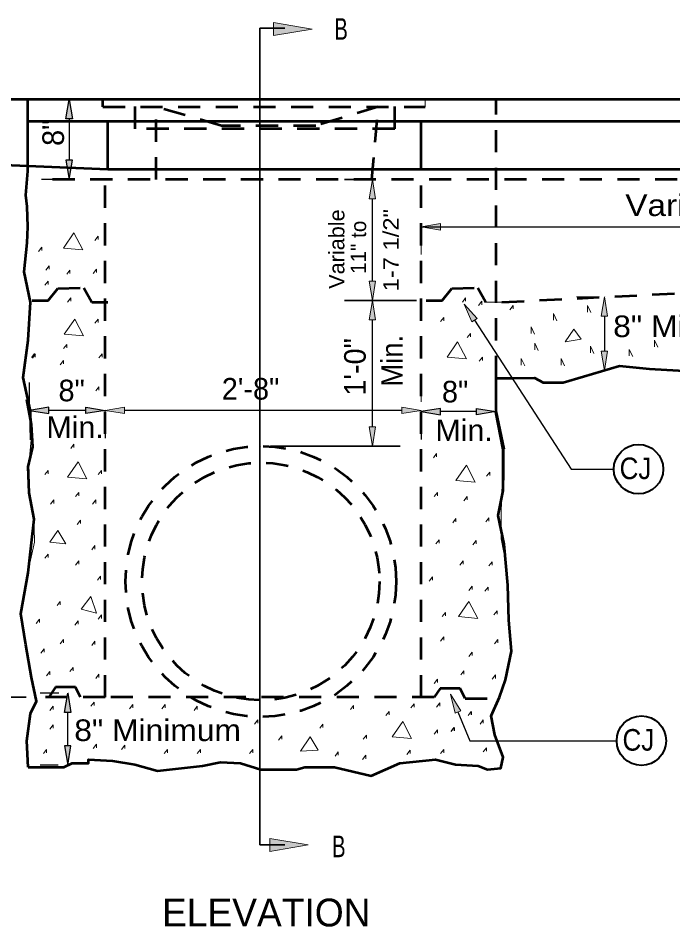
# Model space of a CAD drawing. Extents: x 90.4 to 125.8, y 0.5 to 22.5.
# Drawn here: x 97.03 to 101.27, y 7.62 to 13.51 of the extents above; entities that cross this region are included whole.
import ezdxf

# ---------------------------------------------------------------- set-up
doc = ezdxf.new("R2010")
doc.units = 0
doc.header["$LTSCALE"] = 0.048
doc.linetypes.add('MEDIUM_DASHED', pattern=[4.5, 3, -1.5])
for name, color, linetype, lineweight in [('1', 7, 'Continuous', 53), ('2', 7, 'MEDIUM_DASHED', 53), ('3', 7, 'Continuous', 13), ('4', 7, 'Continuous', 25), ('5', 7, 'Continuous', 35), ('6', 7, 'Continuous', 13)]:
    doc.layers.add(name, color=color, linetype=linetype, lineweight=lineweight)

msp = doc.modelspace()

# ---------------------------------------------------------------- hatches: boundary and pattern name
at = {"layer": '1'}
for points in [[(98.68583, 13.39975), (98.68583, 13.48308), (98.93583, 13.44142), (98.93583, 13.44142)], [(97.38258, 12.85992), (97.34092, 12.85992), (97.36175, 12.98492), (97.36175, 12.98492)], [(97.38258, 12.59142), (97.34092, 12.59142), (97.36175, 12.46642), (97.36175, 12.46642)], [(99.3475, 12.34142), (99.30583, 12.34142), (99.32667, 12.46642), (99.32667, 12.46642)], [(99.76758, 12.13908), (99.76758, 12.18075), (99.64258, 12.15992), (99.64258, 12.15992)], [(99.3475, 11.80817), (99.30583, 11.80817), (99.32667, 11.68317), (99.32667, 11.68317)], [(99.3475, 11.55817), (99.30583, 11.55817), (99.32667, 11.68317), (99.32667, 11.68317)], [(97.22925, 10.94975), (97.22925, 10.99142), (97.10425, 10.97058), (97.10425, 10.97058)], [(97.471, 10.94975), (97.471, 10.99142), (97.596, 10.97058), (97.596, 10.97058)], [(97.721, 10.94975), (97.721, 10.99142), (97.596, 10.97058), (97.596, 10.97058)], [(99.51758, 10.94975), (99.51758, 10.99142), (99.64258, 10.97058), (99.64258, 10.97058)], [(99.76758, 10.94183), (99.76758, 10.9835), (99.64258, 10.96267), (99.64258, 10.96267)], [(100.00225, 10.94183), (100.00225, 10.9835), (100.12725, 10.96267), (100.12725, 10.96267)], [(99.3475, 10.86458), (99.30583, 10.86458), (99.32667, 10.73958), (99.32667, 10.73958)], [(97.37392, 9.01383), (97.33225, 9.01383), (97.353, 9.13883), (97.353, 9.13883)], [(97.37392, 8.79708), (97.33225, 8.79708), (97.353, 8.67208), (97.353, 8.67208)], [(98.66167, 8.1965), (98.66167, 8.11317), (98.91167, 8.15483), (98.91167, 8.15483)]]:
    msp.add_hatch(color=256, dxfattribs=at).paths.add_polyline_path(points)
at = {"layer": '3'}
for points in [[(99.97175, 11.54375), (100.00675, 11.56642), (99.92117, 11.66), (99.92117, 11.66)], [(100.85117, 11.58042), (100.8095, 11.58042), (100.83025, 11.70542), (100.83025, 11.70542)], [(100.85117, 11.35408), (100.8095, 11.35408), (100.83025, 11.22908), (100.83025, 11.22908)], [(99.86217, 9.009), (99.90067, 9.025), (99.83358, 9.1325), (99.83358, 9.1325)]]:
    msp.add_hatch(color=256, dxfattribs=at).paths.add_polyline_path(points)

# ---------------------------------------------------------------- linework, layer by layer
at = {"layer": '1'}
for p, q in [((108.52342, 12.98492), (94.85567, 12.98492)), ((97.095, 12.84408), (105.73767, 12.84408)), ((97.61275, 12.53208), (97.61275, 12.84408)), ((99.64258, 12.53208), (99.64258, 12.84408))]:
    msp.add_line(p, q, dxfattribs=at)
at = {"layer": '1', "lineweight": 25}
for p, q in [((97.3055, 12.98492), (97.18175, 12.98492)), ((97.36175, 12.85992), (97.36175, 12.59142)), ((97.3055, 12.46642), (97.18175, 12.46642)), ((99.32667, 11.80817), (99.32667, 12.34142)), ((99.64258, 12.15992), (105.081, 12.15992)), ((99.32667, 10.86458), (99.32667, 11.55817)), ((97.10425, 11.01975), (97.10425, 11.15058)), ((100.12725, 11.02283), (100.12725, 11.14267)), ((97.471, 10.97058), (97.22925, 10.97058)), ((99.51758, 10.97058), (97.721, 10.97058)), ((100.00225, 10.96267), (99.76758, 10.96267)), ((97.596, 10.90808), (97.596, 10.79058)), ((99.64258, 10.90683), (99.64258, 10.78267)), ((97.29408, 9.13883), (97.17308, 9.13883)), ((97.35308, 8.79708), (97.35308, 9.01383)), ((97.29183, 8.67208), (97.17308, 8.67208))]:
    msp.add_line(p, q, dxfattribs=at)
at = {"layer": '1', "lineweight": 35}
for p, q in [((99.28292, 12.46642), (99.14667, 12.46642)), ((99.6125, 11.68317), (99.14667, 11.68317)), ((98.66642, 10.73958), (99.50667, 10.73958)), ((97.08242, 9.11167), (96.38917, 9.11167))]:
    msp.add_line(p, q, dxfattribs=at)
at = {"layer": '1', "lineweight": 13}
for p, q in [((99.64258, 12.11067), (99.64258, 11.97992)), ((99.6125, 11.68317), (99.14667, 11.68317)), ((100.77342, 11.70542), (100.65033, 11.70542)), ((99.64258, 11.02517), (99.64258, 11.15058)), ((97.596, 10.90808), (97.596, 10.79058))]:
    msp.add_line(p, q, dxfattribs=at)
for points in [[(98.68583, 13.39975), (98.68583, 13.48308), (98.93583, 13.44142), (98.93583, 13.44142)], [(99.3475, 12.34142), (99.30583, 12.34142), (99.32667, 12.46642), (99.32667, 12.46642)], [(99.76758, 12.13908), (99.76758, 12.18075), (99.64258, 12.15992), (99.64258, 12.15992)], [(99.3475, 11.80817), (99.30583, 11.80817), (99.32667, 11.68317), (99.32667, 11.68317)], [(99.3475, 11.55817), (99.30583, 11.55817), (99.32667, 11.68317), (99.32667, 11.68317)], [(97.721, 10.94975), (97.721, 10.99142), (97.596, 10.97058), (97.596, 10.97058)], [(99.51758, 10.94975), (99.51758, 10.99142), (99.64258, 10.97058), (99.64258, 10.97058)], [(99.3475, 10.86458), (99.30583, 10.86458), (99.32667, 10.73958), (99.32667, 10.73958)], [(98.66167, 8.1965), (98.66167, 8.11317), (98.91167, 8.15483), (98.91167, 8.15483)]]:
    msp.add_lwpolyline(points, close=True, dxfattribs=at)
at = {"layer": '1'}
for points in [[(97.09067, 12.05558), (97.095, 12.15933), (97.09033, 12.29142), (97.081, 12.36475), (97.095, 12.52125), (97.095, 12.98492)], [(105.20633, 12.53208), (97.61275, 12.53208), (94.81158, 12.64883)], [(97.11683, 10.77933), (97.11158, 10.96558), (97.06458, 11.18467), (97.09592, 11.42567), (97.11158, 11.67217), (97.06983, 11.86933), (97.09067, 12.05558)], [(100.23367, 11.17917), (100.37692, 11.18125), (100.43283, 11.15192), (100.56333, 11.15192), (100.69392, 11.191), (100.927, 11.2595), (101.12275, 11.23992), (101.30925, 11.23017), (101.533, 11.21058), (101.68217, 11.191), (102.08308, 11.27908), (102.24158, 11.28883), (102.40008, 11.23017), (102.67975, 11.26925), (102.94083, 11.2595), (103.08067, 11.26925), (103.2765, 11.23992), (103.50025, 11.328), (103.66808, 11.31817), (103.80792, 11.33775), (104.03167, 11.35733), (104.28342, 11.39642)], [(100.18142, 10.71908), (100.12925, 10.96558), (100.12925, 11.17917), (100.23367, 11.17917)], [(97.09592, 8.65967), (97.08825, 8.82917), (97.11133, 9.00675), (97.14983, 9.0875), (97.119, 9.24083), (97.08058, 9.45075), (97.04975, 9.65258), (97.09592, 9.91892), (97.119, 10.11267), (97.13442, 10.26608), (97.10367, 10.43558), (97.09592, 10.60517), (97.12675, 10.73425), (97.119, 10.87958), (97.08825, 11.04108)], [(97.09592, 8.65967), (97.32675, 8.65967), (97.38058, 8.68383), (97.48833, 8.68383), (97.48833, 8.70808), (97.64217, 8.7), (97.78842, 8.67575), (97.93458, 8.63542), (98.22692, 8.66767), (98.34233, 8.69192), (98.47308, 8.68383), (98.60392, 8.6435), (98.83475, 8.6435), (98.88858, 8.65967), (99.08092, 8.65967), (99.31942, 8.60308), (99.50408, 8.68383), (99.73492, 8.70808), (99.86567, 8.67575), (100.01183, 8.66767), (100.07342, 8.6435), (100.15808, 8.65158), (100.17342, 8.72425), (100.11958, 8.8695), (100.0965, 8.99058), (100.15033, 9.11167), (100.18883, 9.22475), (100.22725, 9.41042), (100.21192, 9.61217), (100.20425, 9.83825), (100.18117, 10.10467), (100.14267, 10.29033), (100.17342, 10.45175), (100.17342, 10.71817), (100.12725, 10.96033)]]:
    msp.add_lwpolyline(points, dxfattribs=at)
at = {"layer": '1', "lineweight": 25}
for points in [[(97.38258, 12.85992), (97.34092, 12.85992), (97.36175, 12.98492), (97.36175, 12.98492)], [(97.38258, 12.59142), (97.34092, 12.59142), (97.36175, 12.46642), (97.36175, 12.46642)], [(97.22925, 10.94975), (97.22925, 10.99142), (97.10425, 10.97058), (97.10425, 10.97058)], [(97.471, 10.94975), (97.471, 10.99142), (97.596, 10.97058), (97.596, 10.97058)], [(99.76758, 10.94183), (99.76758, 10.9835), (99.64258, 10.96267), (99.64258, 10.96267)], [(100.00225, 10.94183), (100.00225, 10.9835), (100.12725, 10.96267), (100.12725, 10.96267)], [(97.37392, 9.01383), (97.33225, 9.01383), (97.353, 9.13883), (97.353, 9.13883)], [(97.37392, 8.79708), (97.33225, 8.79708), (97.353, 8.67208), (97.353, 8.67208)]]:
    msp.add_lwpolyline(points, close=True, dxfattribs=at)
at = {"layer": '1', "lineweight": 13}
for points in [[(97.07283, 9.78575), (97.09067, 9.90292), (97.13767, 10.11658), (97.1325, 10.30275), (97.10633, 10.43425), (97.10117, 10.6205), (97.11683, 10.77933)], [(100.19267, 9.97142), (100.16058, 10.1385), (100.16058, 10.30825), (100.16575, 10.45617), (100.18142, 10.52192), (100.18142, 10.71908)]]:
    msp.add_lwpolyline(points, dxfattribs=at)
at = {"layer": '2'}
for p, q in [((97.57983, 12.93742), (97.57983, 12.98492)), ((97.79025, 12.795), (97.79025, 12.98492)), ((99.47142, 12.795), (99.47142, 12.98492)), ((100.12925, 11.17917), (100.12925, 12.98492)), ((97.57983, 12.93742), (99.66808, 12.93742)), ((97.92475, 12.46642), (97.92475, 12.93742)), ((99.47142, 12.795), (97.79025, 12.795)), ((99.64258, 9.11167), (99.64258, 12.53208)), ((105.206, 12.46642), (97.216, 12.46642)), ((100.16575, 11.67217), (105.206, 11.9225)), ((99.7795, 11.68317), (99.84208, 11.75983)), ((99.84208, 11.75983), (100.00917, 11.76533)), ((100.00917, 11.76533), (100.06142, 11.67217)), ((97.50842, 11.67217), (97.61275, 11.67217)), ((99.675, 11.68317), (99.7795, 11.68317)), ((99.76567, 9.16767), (99.72758, 9.11167)), ((99.8965, 9.16767), (99.76567, 9.16767)), ((99.92725, 9.10308), (99.8965, 9.16767)), ((97.596, 9.11167), (97.14492, 9.11167)), ((99.92725, 9.10308), (100.14075, 9.10308))]:
    msp.add_line(p, q, dxfattribs=at)
at = {"layer": '2', "lineweight": 13}
for p, q in [((99.66808, 12.93742), (99.66808, 12.98492)), ((100.06142, 11.67217), (100.16575, 11.67217))]:
    msp.add_line(p, q, dxfattribs=at)
at = {"layer": '2'}
for points in [[(99.32317, 12.46642), (99.36517, 12.93742), (98.95958, 12.81475), (98.34892, 12.81475), (97.92475, 12.93742)], [(99.72758, 9.11167), (97.596, 9.11167), (97.596, 12.53283)], [(97.12208, 11.68317), (97.2265, 11.68317), (97.28908, 11.75983), (97.45617, 11.76533), (97.50842, 11.67217)], [(97.4345, 9.11167), (97.40367, 9.17625), (97.27292, 9.17625), (97.23442, 9.11975)]]:
    msp.add_lwpolyline(points, dxfattribs=at)
for radius in [0.87712, 0.76941]:
    msp.add_circle((98.60392, 9.86242), radius, dxfattribs=at)
at = {"layer": '3', "lineweight": 25}
msp.add_line((100.83033, 11.58042), (100.83033, 11.35408), dxfattribs=at)
at = {"layer": '3'}
for points in [[(99.97175, 11.54375), (100.00675, 11.56642), (99.92117, 11.66), (99.92117, 11.66)], [(100.85117, 11.58042), (100.8095, 11.58042), (100.83025, 11.70542), (100.83025, 11.70542)], [(100.85117, 11.35408), (100.8095, 11.35408), (100.83025, 11.22908), (100.83025, 11.22908)], [(99.86217, 9.009), (99.90067, 9.025), (99.83358, 9.1325), (99.83358, 9.1325)]]:
    msp.add_lwpolyline(points, close=True, dxfattribs=at)
at = {"layer": '3', "lineweight": 25}
for points in [[(99.98925, 11.55508), (100.61583, 10.58992), (100.89117, 10.58992)], [(99.88142, 9.017), (99.95875, 8.8305), (100.90992, 8.8305)]]:
    msp.add_lwpolyline(points, dxfattribs=at)
at = {"layer": '3', "lineweight": 40}
for centre in [(101.05125, 10.58992), (101.07, 8.8305)]:
    msp.add_circle(centre, 0.16008, dxfattribs=at)
at = {"layer": '4', "lineweight": 13}
for p, q in [((99.90967, 11.67208), (99.93058, 11.6995)), ((99.93058, 11.6995), (99.93058, 11.67758)), ((100.72025, 11.65058), (100.72025, 11.60767)), ((100.74225, 11.60433), (100.72025, 11.65058)), ((100.49958, 11.59767), (100.49958, 11.55475)), ((100.52167, 11.55142), (100.49958, 11.59767)), ((100.35458, 11.51175), (100.35458, 11.46875)), ((100.37667, 11.46542), (100.35458, 11.51175)), ((101.15525, 11.42575), (101.15525, 11.38275)), ((101.17733, 11.37942), (101.15525, 11.42575)), ((100.37975, 11.40592), (100.37975, 11.36292)), ((100.40183, 11.35958), (100.37975, 11.40592)), ((100.73917, 11.386), (100.73917, 11.34308)), ((100.76117, 11.33975), (100.73917, 11.386)), ((100.99133, 11.36617), (100.99133, 11.32317)), ((101.01342, 11.31992), (100.99133, 11.36617)), ((97.14267, 11.33792), (97.14267, 11.316)), ((100.2915, 11.30667), (100.2915, 11.26367)), ((100.31358, 11.26033), (100.2915, 11.30667)), ((100.55, 11.30667), (100.55, 11.26367)), ((100.57208, 11.26033), (100.55, 11.30667)), ((97.3515, 10.53808), (97.41933, 10.63675)), ((97.41933, 10.63675), (97.47675, 10.52717)), ((99.86808, 10.51617), (99.93592, 10.61483)), ((99.93592, 10.61483), (99.99342, 10.50525)), ((97.47675, 10.52717), (97.3515, 10.53808)), ((99.99342, 10.50525), (99.86808, 10.51617)), ((97.40367, 10.41208), (97.42458, 10.4395)), ((97.42458, 10.4395), (97.42458, 10.41758)), ((99.72708, 10.41208), (99.748, 10.4395)), ((99.748, 10.4395), (99.748, 10.41758)), ((97.24183, 10.36283), (97.26275, 10.39017)), ((97.26275, 10.39017), (97.26275, 10.36833)), ((97.51333, 10.36283), (97.53425, 10.39017)), ((97.53425, 10.39017), (97.53425, 10.36833)), ((99.92025, 10.38475), (99.94117, 10.41208)), ((99.94117, 10.41208), (99.94117, 10.39017)), ((97.41417, 10.23133), (97.435, 10.25875)), ((97.435, 10.25875), (97.435, 10.23683)), ((99.84717, 10.24233), (99.86808, 10.26967)), ((99.86808, 10.26967), (99.86808, 10.24775)), ((100.06125, 10.24775), (100.08217, 10.27517)), ((100.08217, 10.27517), (100.08217, 10.25325)), ((99.73758, 10.10533), (99.75842, 10.13275)), ((99.75842, 10.13275), (99.75842, 10.11083)), ((99.97775, 10.09983), (99.99858, 10.12725)), ((99.99858, 10.12725), (99.99858, 10.10533)), ((97.50808, 10.067), (97.529, 10.09442)), ((97.529, 10.09442), (97.529, 10.0725)), ((97.20525, 10.01225), (97.22617, 10.03958)), ((97.22617, 10.03958), (97.22617, 10.01767)), ((97.40367, 9.96842), (97.42458, 9.99575)), ((97.42458, 9.99575), (97.42458, 9.97383)), ((99.89417, 9.96842), (99.91508, 9.99575)), ((99.91508, 9.99575), (99.91508, 9.97383)), ((100.08217, 9.96292), (100.103, 9.99033)), ((100.103, 9.99033), (100.103, 9.96842)), ((97.54467, 9.86975), (97.5655, 9.89717)), ((97.5655, 9.89717), (97.5655, 9.87525)), ((99.69575, 9.86433), (99.71667, 9.89167)), ((99.71667, 9.89167), (99.71667, 9.86975)), ((99.95158, 9.80408), (99.9725, 9.83142)), ((99.9725, 9.83142), (99.9725, 9.8095)), ((100.056, 9.79858), (100.07692, 9.826)), ((100.07692, 9.826), (100.07692, 9.80408)), ((97.28358, 9.70542), (97.3045, 9.73283)), ((97.3045, 9.73283), (97.3045, 9.71092)), ((99.77933, 9.63425), (99.80017, 9.66158)), ((99.80017, 9.66158), (99.80017, 9.63975)), ((100.1135, 9.64517), (100.13433, 9.67258)), ((100.13433, 9.67258), (100.13433, 9.65067)), ((97.14783, 9.59042), (97.16875, 9.61783)), ((97.16875, 9.61783), (97.16875, 9.59592)), ((97.3985, 9.57942), (97.41933, 9.60683)), ((97.41933, 9.60683), (97.41933, 9.58492)), ((97.54992, 9.61783), (97.57075, 9.64517)), ((97.57075, 9.64517), (97.57075, 9.62325)), ((97.3045, 9.45892), (97.32533, 9.48633)), ((97.32533, 9.48633), (97.32533, 9.46442)), ((99.76892, 9.47533), (99.78975, 9.50275)), ((99.78975, 9.50275), (99.78975, 9.48083)), ((100.11867, 9.45892), (100.13958, 9.48633)), ((100.13958, 9.48633), (100.13958, 9.46442)), ((97.17917, 9.39867), (97.20008, 9.42608)), ((97.20008, 9.42608), (97.20008, 9.40417)), ((97.50808, 9.448), (97.529, 9.47533)), ((97.529, 9.47533), (97.529, 9.45342)), ((99.95158, 9.37675), (99.9725, 9.40417)), ((99.9725, 9.40417), (99.9725, 9.38225)), ((97.36717, 9.27817), (97.388, 9.30558)), ((97.388, 9.30558), (97.388, 9.28367)), ((97.21575, 9.25075), (97.23658, 9.27817)), ((97.23658, 9.27817), (97.23658, 9.25625)), ((97.53425, 9.23433), (97.55508, 9.26175)), ((97.55508, 9.26175), (97.55508, 9.23983)), ((99.89942, 9.25625), (99.92025, 9.28367)), ((99.92025, 9.28367), (99.92025, 9.26175)), ((100.103, 9.22883), (100.12392, 9.25625)), ((100.12392, 9.25625), (100.12392, 9.23433)), ((99.72708, 9.2015), (99.748, 9.22883)), ((99.748, 9.22883), (99.748, 9.20692)), ((97.50292, 9.05358), (97.52375, 9.08092)), ((97.52375, 9.08092), (97.52375, 9.059)), ((99.57567, 9.04258), (99.59658, 9.07)), ((99.59658, 9.07), (99.59658, 9.04808)), ((99.74275, 9.04808), (99.76367, 9.0755)), ((99.76367, 9.0755), (99.76367, 9.05358)), ((97.23658, 9.02617), (97.2575, 9.05358)), ((97.2575, 9.05358), (97.2575, 9.03167)), ((97.7535, 9.03708), (97.77442, 9.0645)), ((97.77442, 9.0645), (97.77442, 9.04258)), ((97.96233, 9.03708), (97.98325, 9.0645)), ((97.98325, 9.0645), (97.98325, 9.04258)), ((98.17117, 9.02617), (98.19208, 9.05358)), ((98.19208, 9.05358), (98.19208, 9.03167)), ((99.18408, 9.03167), (99.205, 9.059)), ((99.205, 9.059), (99.205, 9.03708)), ((99.41383, 8.99333), (99.43475, 9.02067)), ((99.43475, 9.02067), (99.43475, 8.99875)), ((99.94642, 8.99333), (99.96725, 9.02067)), ((98.56275, 8.9385), (98.58367, 8.96592)), ((98.58367, 8.96592), (98.58367, 8.944)), ((100.02475, 8.9385), (100.04558, 8.96592)), ((100.04558, 8.96592), (100.04558, 8.944)), ((97.23658, 8.90567), (97.2575, 8.933)), ((97.2575, 8.933), (97.2575, 8.91117)), ((98.98567, 8.91117), (99.00658, 8.9385)), ((99.00658, 8.9385), (99.00658, 8.91658)), ((99.72708, 8.87275), (99.748, 8.90017)), ((99.748, 8.90017), (99.748, 8.87825)), ((98.71942, 8.83442), (98.74033, 8.86183)), ((98.74033, 8.86183), (98.74033, 8.83992)), ((99.26767, 8.83992), (99.2885, 8.86733)), ((99.2885, 8.86733), (99.2885, 8.84542)), ((97.51858, 8.77967), (97.53942, 8.80708)), ((97.53942, 8.80708), (97.53942, 8.78517)), ((97.70125, 8.77417), (97.72217, 8.80158)), ((97.72217, 8.80158), (97.72217, 8.77967)), ((97.978, 8.74675), (97.99892, 8.77417)), ((97.99892, 8.77417), (97.99892, 8.75225)), ((98.19208, 8.74675), (98.213, 8.77417)), ((98.213, 8.77417), (98.213, 8.75225)), ((98.53142, 8.74675), (98.55233, 8.77417)), ((98.55233, 8.77417), (98.55233, 8.75225)), ((99.76892, 8.74675), (99.78975, 8.77417)), ((99.78975, 8.77417), (99.78975, 8.75225)), ((100.04558, 8.75775), (100.0665, 8.78517)), ((100.0665, 8.78517), (100.0665, 8.76325)), ((99.08492, 8.73033), (99.10575, 8.75775)), ((99.10575, 8.75775), (99.10575, 8.73583)), ((99.26242, 8.70842), (99.28333, 8.73583)), ((99.28333, 8.73583), (99.28333, 8.71392)), ((99.54958, 8.74133), (99.5705, 8.76867)), ((99.5705, 8.76867), (99.5705, 8.74675))]:
    msp.add_line(p, q, dxfattribs=at)
at = {"layer": '4', "lineweight": 53}
msp.add_line((97.12175, 11.3105), (97.14267, 11.33792), dxfattribs=at)
at = {"layer": '4'}
for p, q in [((99.96725, 9.02067), (99.96725, 8.99875)), ((99.83675, 8.88925), (99.85767, 8.91658)), ((99.85767, 8.91658), (99.85767, 8.89467))]:
    msp.add_line(p, q, dxfattribs=at)
at = {"layer": '4', "lineweight": 13}
for points in [[(97.45067, 12.01175), (97.32533, 12.02267), (97.39325, 12.12125)], [(97.45592, 11.45292), (97.33058, 11.46392), (97.3985, 11.5625)], [(100.576, 11.41442), (100.67917, 11.43108), (100.63158, 11.49767)], [(99.93592, 11.30508), (99.81067, 11.316), (99.8785, 11.41458)], [(97.23658, 10.11633), (97.28883, 10.193), (97.341, 10.10533)], [(97.44025, 9.6835), (97.50292, 9.76567), (97.53942, 9.65617)], [(100.00908, 9.62325), (99.88375, 9.63425), (99.95158, 9.73283)], [(99.45558, 8.85633), (99.5235, 8.95492), (99.58092, 8.84542)], [(98.86042, 8.76325), (98.92308, 8.85633), (98.97525, 8.76867)]]:
    msp.add_lwpolyline(points, close=True, dxfattribs=at)
for points in [[(97.529, 12.072), (97.54992, 12.09933), (97.54992, 12.07742)], [(97.1635, 12.00075), (97.18442, 12.02817), (97.18442, 12.00625)], [(97.2105, 11.88025), (97.23142, 11.90767), (97.23142, 11.88575)], [(97.34625, 11.85283), (97.36717, 11.88025), (97.36717, 11.85833)], [(97.51858, 11.85833), (97.53942, 11.88575), (97.53942, 11.86383)], [(97.20525, 11.78167), (97.22617, 11.809), (97.22617, 11.78708)], [(97.3515, 11.67208), (97.37233, 11.6995), (97.37233, 11.67758)], [(100.01425, 11.65017), (100.03517, 11.67758), (100.03517, 11.65567)], [(100.21792, 11.62275), (100.23875, 11.65017), (100.23875, 11.62825)], [(97.529, 11.53508), (97.54992, 11.5625), (97.54992, 11.54058)], [(99.76892, 11.54608), (99.78975, 11.5735), (99.78975, 11.55158)], [(99.94117, 11.442), (99.96208, 11.46942), (99.96208, 11.4475)], [(97.32533, 11.37075), (97.34625, 11.39817), (97.34625, 11.37625)], [(97.55508, 11.3105), (97.576, 11.33792), (97.576, 11.316)], [(100.0195, 11.28858), (100.04042, 11.316), (100.04042, 11.29408)], [(97.3045, 11.26667), (97.32533, 11.29408), (97.32533, 11.27217)], [(97.53425, 11.09692), (97.55508, 11.12425), (97.55508, 11.10233)], [(97.37233, 10.72433), (97.39325, 10.75175), (97.39325, 10.72983)], [(99.72192, 10.66408), (99.74275, 10.6915), (99.74275, 10.66958)], [(97.20525, 10.55458), (97.22617, 10.58192), (97.22617, 10.56)], [(97.54992, 10.55458), (97.57075, 10.58192), (97.57075, 10.56)], [(100.0665, 10.54358), (100.08733, 10.571), (100.08733, 10.54908)], [(97.19483, 8.74675), (97.21575, 8.77417), (97.21575, 8.75225)]]:
    msp.add_lwpolyline(points, dxfattribs=at)
at = {"layer": '5'}
for p, q in [((98.59825, 13.44725), (98.59825, 8.15533)), ((98.76008, 13.44725), (98.59825, 13.44725)), ((98.76008, 8.15533), (98.59825, 8.15533))]:
    msp.add_line(p, q, dxfattribs=at)
at = {"layer": '6', "lineweight": 25}
for p, q in [((97.368, 12.98492), (97.36808, 12.98492)), ((97.36175, 12.46642), (97.36183, 12.46642)), ((97.368, 12.46642), (97.36808, 12.46642)), ((97.10425, 10.97058), (97.10433, 10.97058)), ((97.10425, 10.95725), (97.10433, 10.95725)), ((97.596, 10.97058), (97.59608, 10.97058)), ((99.64258, 10.96933), (99.64267, 10.96933)), ((99.64258, 10.96267), (99.64267, 10.96267)), ((100.12725, 10.96033), (100.12733, 10.96033)), ((97.35308, 9.13883), (97.35317, 9.13883)), ((97.35658, 9.13883), (97.35667, 9.13883)), ((97.35433, 8.67208), (97.35442, 8.67208))]:
    msp.add_line(p, q, dxfattribs=at)
at = {"layer": '6'}
for p, q in [((97.09133, 12.4805), (97.09142, 12.4805)), ((99.32667, 12.46642), (99.32675, 12.46642)), ((99.34542, 12.46642), (99.3455, 12.46642)), ((99.64258, 12.17317), (99.64267, 12.17317)), ((99.32667, 11.68317), (99.32675, 11.68317)), ((99.675, 11.68317), (99.67508, 11.68317)), ((99.675, 11.68317), (99.67508, 11.68317)), ((100.83592, 11.70542), (100.836, 11.70542)), ((100.8235, 11.22908), (100.82358, 11.22908)), ((100.83033, 11.22908), (100.83042, 11.22908)), ((97.596, 10.97058), (97.59608, 10.97058)), ((97.596, 10.97058), (97.59608, 10.97058)), ((99.64258, 10.96267), (99.64267, 10.96267)), ((98.60392, 10.73958), (98.604, 10.73958)), ((97.14492, 9.11167), (97.145, 9.11167))]:
    msp.add_line(p, q, dxfattribs=at)

# ---------------------------------------------------------------- texts
at = {"layer": '1', "width": 1.15}
msp.add_text('Variable 3\'-4" to 17\'-4"', height=0.14, dxfattribs=at).set_placement((100.96592, 12.22992))
at = {"layer": '1'}
msp.add_text('1\'-0"', height=0.14, rotation=90, dxfattribs=at).set_placement((99.28367, 11.06608))
msp.add_text('2\'-8"', height=0.14, dxfattribs=at).set_placement((98.351, 11.04058))
at = {"layer": '3'}
for s, width, p in [('B', 0.7, (99.08025, 13.372)), ('8" Minimum', 1.1, (100.88708, 11.44558)), ('Min.', 1.05, (97.21458, 10.79117)), ('Min.', 1.05, (99.73525, 10.77133)), ('CJ', 0.9, (100.92858, 10.52525)), ('8" Minimum', 1.1, (97.395, 8.82825)), ('CJ', 0.9, (100.94733, 8.76583)), ('B', 0.7, (99.06558, 8.07567))]:
    msp.add_text(s, height=0.14, dxfattribs=dict(at, width=width)).set_placement(p)
for s, height, p in [('8"', 0.14, (97.32833, 12.68425)), ('11" to', 0.1, (99.28608, 11.85492))]:
    msp.add_text(s, height=height, rotation=90, dxfattribs=at).set_placement(p)
for s, height, width, p in [('Variable', 0.1, 1.05, (99.14542, 11.75817)), ('1-7 1/2"', 0.1, 1.15, (99.497, 11.74192)), ('Min.', 0.14, 0.95, (99.52367, 11.12425))]:
    msp.add_text(s, height=height, rotation=90, dxfattribs=dict(at, width=width)).set_placement(p)
for s, height, p in [('8"', 0.14, (97.29292, 11.02967)), ('8"', 0.14, (99.7775, 11.02225)), ('ELEVATION', 0.18, (97.9635, 7.627))]:
    msp.add_text(s, height=height, dxfattribs=at).set_placement(p)

doc.saveas('drawing.dxf')
